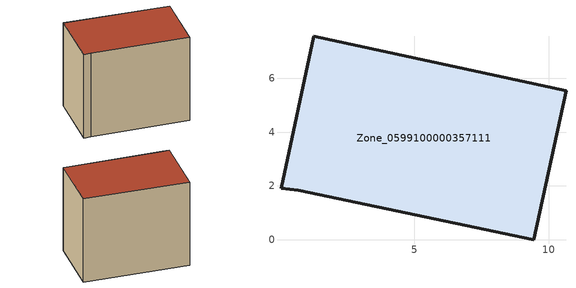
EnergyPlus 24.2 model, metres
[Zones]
Zone_0599100000357111
 floor ground (C_G): 1.26,7.56 10.64,5.53 9.44,0 0.68,1.84 0.04,1.92 z0
 wall outside (C_F): 10.64,5.53 1.26,7.56 0.04,1.92 0.68,1.84 9.44,0 10.64,5.53 z0:8.26
 roof outside (C_R): 9.44,0 10.64,5.53 1.26,7.56 0.04,1.92 0.68,1.84 z8.26
[BUILDING]
Pand.0599100000357111: North Axis=0; Terrain=City; Loads Convergence Tolerance Value=0.04; Temperature Convergence Tolerance Value=0.4; Solar Distribution=FullExterior; Maximum Number of Warmup Days=25; Minimum Number of Warmup Days=1
[Site:Location]
Rotterdam.The.Hague.AP_ZH_NLD Design_Conditions: Latitude=51.96; Longitude=4.45; Time Zone=1; Elevation=-4.5
[SITE:GROUNDTEMPERATURE:BUILDINGSURFACE]
18, 18, 18, 18, 18, 18, 18, 18, 18, 18, 18, 18
[MATERIAL] Thermal Absorptance=0.9; Solar Absorptance=0.7; Visible Absorptance=0.7
Name | Roughness | Thickness | Conductivity | Density | Specific Heat
G.TC.1992-2005 | MediumSmooth | 0.15 | 0.06 | 540 | 1210
F.TC.1992-2005 | Rough | 0.3 | 0.12 | 1920 | 840
R.TC.1992-2005 | MediumRough | 0.2 | 0.08 | 1500 | 1000
[CONSTRUCTION]
C_G: G.TC.1992-2005
C_F: F.TC.1992-2005
C_R: R.TC.1992-2005
[ZONE]
Zone_0599100000357111: Type=1; Multiplier=1; Ceiling Height=Autocalculate; Volume=Autocalculate; Floor Area=autocalculate; Part of Total Floor Area=Yes
[ZONEINFILTRATION:DESIGNFLOWRATE]
Infil_Zone_0599100000357111: Zone or ZoneList or Space or SpaceList=Zone_0599100000357111; Schedule=AlwaysOn; Design Flow Rate Calculation Method=Flow/Area; Flow Rate per Floor Area=0.0015; Constant Term Coefficient=1; Temperature Term Coefficient=0; Velocity Term Coefficient=0; Velocity Squared Term Coefficient=0
[HVACTEMPLATE:ZONE:IDEALLOADSAIRSYSTEM]
Zone_0599100000357111: Maximum Heating Supply Air Temperature=50; Minimum Cooling Supply Air Temperature=13; Maximum Heating Supply Air Humidity Ratio=0.0156; Minimum Cooling Supply Air Humidity Ratio=0.0077; Heating Limit=NoLimit; Cooling Limit=NoLimit; Dehumidification Control Type=ConstantSensibleHeatRatio; Cooling Sensible Heat Ratio=0.7; Dehumidification Setpoint=60; Humidification Control Type=None; Humidification Setpoint=30; Outdoor Air Method=None; Outdoor Air Flow Rate per Person=0.00944; Outdoor Air Flow Rate per Zone Floor Area=0; Outdoor Air Flow Rate per Zone=0; Demand Controlled Ventilation Type=None; Outdoor Air Economizer Type=NoEconomizer; Heat Recovery Type=None; Sensible Heat Recovery Effectiveness=0.7; Latent Heat Recovery Effectiveness=0.65
[ZONECONTROL:THERMOSTAT]
ThermostatControl_Zone_0599100000357111: Zone or ZoneList=Zone_0599100000357111; Control Type Schedule=DualSetpointControlType; Control 1=Thermostat_Zone_0599100000357111; Temperature Difference Between Cutout And Setpoint=0
[THERMOSTATSETPOINT:DUALSETPOINT]
Thermostat_Zone_0599100000357111: Heating Setpoint Temperature Schedule=HeatingSetpoint_Zone_0599100000357111; Cooling Setpoint Temperature Schedule=CoolingSetpoint_Zone_0599100000357111
[SCHEDULE:COMPACT]
HeatingSetpoint_Zone_0599100000357111: Through: 12/31, For: AllDays, Until: 24:00, 21
CoolingSetpoint_Zone_0599100000357111: Through: 12/31, For: AllDays, Until: 24:00, 24
DualSetpointControlType: Through: 12/31, For: AllDays, Until: 24:00, 4
AlwaysOn: Through: 12/31, For: AllDays, Until: 24:00, 1
